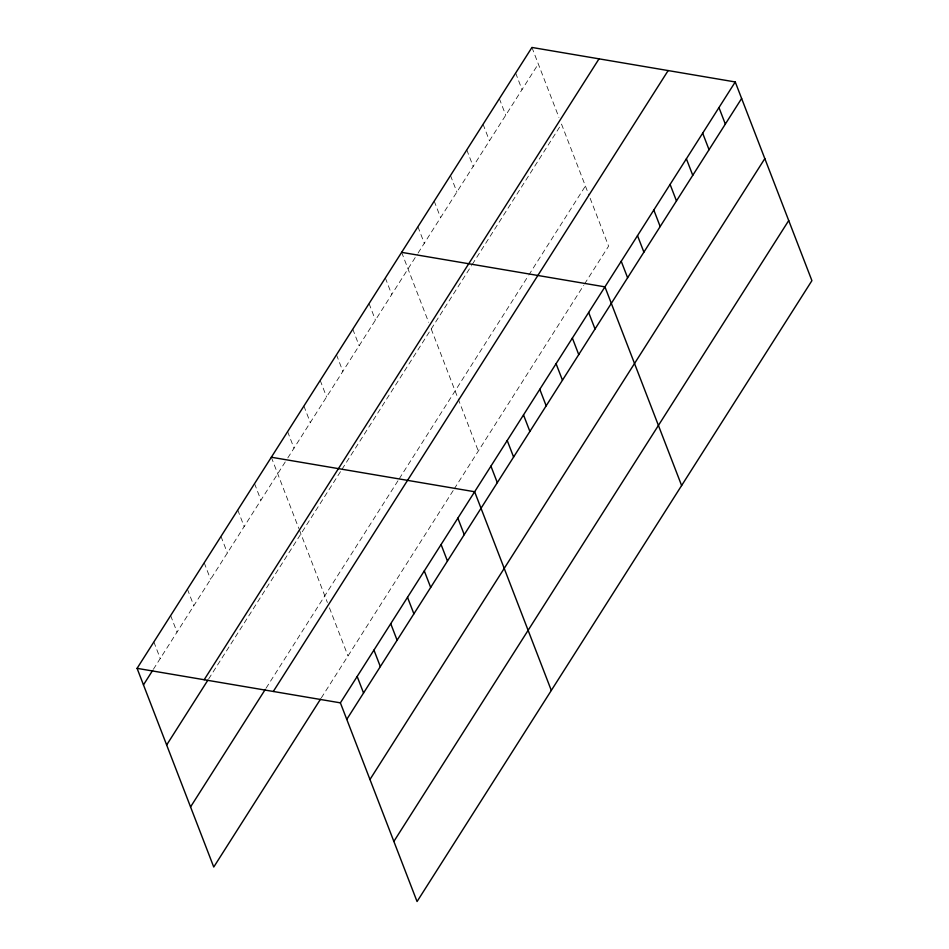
<?xml version="1.0" encoding="UTF-8"?>
<svg xmlns="http://www.w3.org/2000/svg" width="949" height="949" viewBox="0 0 949 949"><rect width="100%" height="100%" fill="white"/><g stroke="black" fill="none" stroke-linecap="round" stroke-linejoin="round"><path stroke-width="0.71" stroke-dasharray="4.75 3.56" d="M153.382 669.282L287.025 459.138M287.796 457.916L417.323 254.237M418.094 253.015L538.32 63.974M208.614 679.021L341.237 470.467M342.02 469.245L471.546 265.566M472.317 264.344L561.511 124.094L587.989 192.706M266.076 688.179L398.497 479.957M399.268 478.735L528.024 276.278M528.795 275.056L585.414 186.028M321.308 697.918L453.492 490.064M454.263 488.854L583.789 285.175M584.56 283.953L608.606 246.147L588.51 194.047M531.938 47.45L558.937 117.415M515.651 73.061L522.033 89.586M499.364 98.672L505.746 115.197M483.077 124.283L489.459 140.82M466.789 149.895L473.171 166.431M450.502 175.506L456.884 192.042M434.215 201.129L440.597 217.653M417.928 226.74L424.298 243.264M401.641 252.351L428.64 322.304M431.214 328.995L457.691 397.607M458.201 398.936L478.308 451.036M385.353 277.962L391.723 294.487M369.066 303.573L375.436 320.098M352.779 329.184L359.149 345.709M336.492 354.796L342.862 371.32M320.204 380.407L326.575 396.931M303.905 406.018L310.287 422.542M287.618 431.629L294 448.165M271.331 457.24L298.852 528.546M299.362 529.874L327.381 602.496M329.445 607.846L347.998 655.937M254.557 483.634L260.928 500.159M237.772 510.016L244.154 526.553M220.987 536.41L227.369 552.935M204.213 562.793L210.583 579.329M187.428 589.187L193.81 605.711M170.642 615.569L177.024 632.105M153.868 641.963L160.239 658.487"/><path stroke-width="1.42" d="M320.548 699.116L213.75 867.042L137.083 668.345L531.938 47.45L735.25 81.958L811.917 280.655L417.062 901.55L340.394 702.853L735.25 81.958M143.465 684.881L152.611 670.48M204.177 679.733L599.033 58.838M166.656 744.989L207.843 680.219M190.559 806.923L265.305 689.377M273.3 691.465L668.155 70.57M346.765 719.389L741.62 98.482M369.968 779.497L764.823 158.602M393.859 841.431L788.726 220.536M401.641 252.351L604.94 286.859L681.619 485.544M271.331 457.24L474.642 491.748L551.31 690.445M137.083 668.345L340.394 702.853M718.962 107.569L725.333 124.094M702.675 133.18L709.045 149.705M686.388 158.791L692.758 175.316M670.101 184.403L676.471 200.939M653.814 210.014L660.184 226.55M637.514 235.625L643.896 252.161M621.227 261.248L627.609 277.772M588.653 312.47L595.035 328.995M572.366 338.081L578.748 354.606M556.078 363.692L562.46 380.217M539.791 389.304L546.173 405.828M523.504 414.915L529.886 431.439M507.217 440.526L513.599 457.05M490.93 466.137L497.312 482.661M457.857 518.142L464.239 534.667M441.083 544.524L447.454 561.061M424.298 570.918L430.68 587.443M407.512 597.301L413.894 613.837M390.739 623.695L397.109 640.219M373.953 650.077L380.335 666.613M357.168 676.471L363.55 692.995"/></g></svg>
